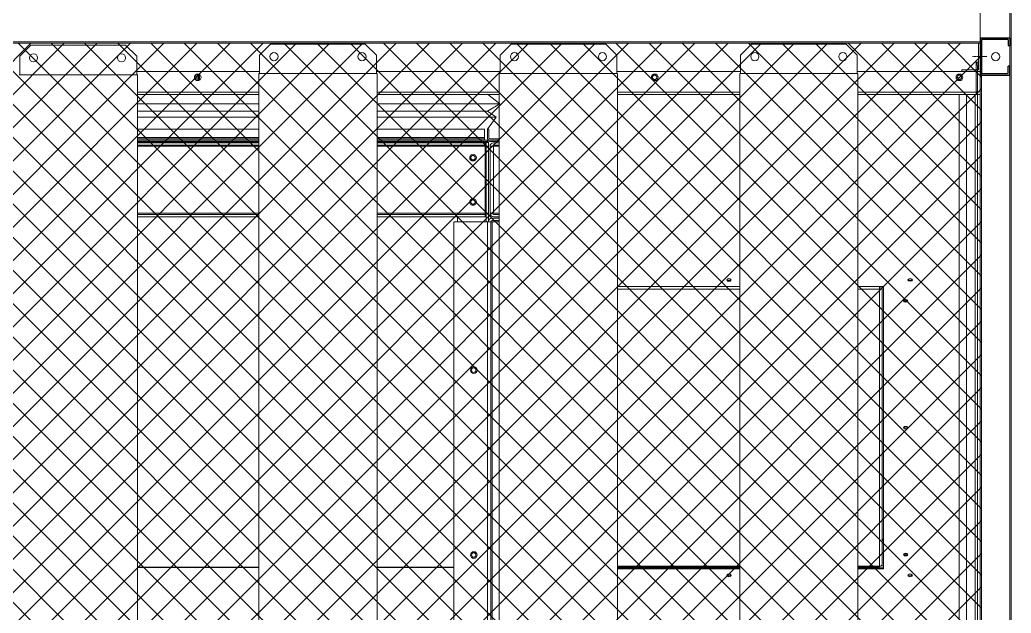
# Model space of a CAD drawing. Header units: millimetres. Extents: x -17070 to 60889, y -291348 to 42394.
# Drawn here: x 52024 to 53365, y 29909 to 30711 of the extents above; entities that cross this region are included whole.
import ezdxf

# ---------------------------------------------------------------- set-up
doc = ezdxf.new("R2010")
doc.units = ezdxf.units.MM
doc.linetypes.add('CENTER', pattern=[2, 1.25, -0.25, 0.25, -0.25])
doc.layers.add('center', color=1, linetype='CENTER')

# ---------------------------------------------------------------- blocks, each defined once
blk = doc.blocks.new('4567457')
at = {"color": 0, "lineweight": 5}
for p, q in [((322736.8, 91148.7), (322720, 91161.6)), ((322720.4, 91138.8), (322736.8, 91148.7)), ((322731.7, 91130.7), (322720.4, 91138.8)), ((322720, 91114.6), (322731.7, 91130.7))]:
    blk.add_line(p, q, dxfattribs=at)
blk = doc.blocks.new('435')
for p, q in [((-131382, 21088.8), (-131342, 21088.8)), ((-131382, 21088.8), (-131382, 21078.8)), ((-131342, 21088.8), (-131342, 21038.8)), ((-131342, 21088.8), (-131342, 21038.8)), ((-131380, 21078.8), (-131382, 21078.8)), ((-131380, 21086.8), (-131344, 21086.8)), ((-131380, 21086.8), (-131380, 21078.8)), ((-131344, 21086.8), (-131344, 21040.8)), ((-131382, 21038.8), (-131382, 21050.8)), ((-131382, 21050.8), (-131380, 21050.8)), ((-131380, 21040.8), (-131380, 21050.8)), ((-131342, 21038.8), (-131382, 21038.8)), ((-131344, 21040.8), (-131380, 21040.8))]:
    blk.add_line(p, q)
blk = doc.blocks.new('2')
at = {"lineweight": 5}
h = blk.add_hatch(dxfattribs=at)
h.set_pattern_fill('ANSI37', scale=10)
h.set_pattern_definition([(45, (-643198.6, -403816.7), (-22.4506403, 22.4506403), []), (135, (-643198.6, -403816.7), (-22.4506403, -22.4506403), [])])
h.paths.add_polyline_path([(51208.6, 29199.2), (53324.6, 29199.2), (53324.6, 30679.2), (51208.6, 30679.2)])
at = {"lineweight": 20}
for p, q in [((53322.6, 29281.2), (53322.6, 31581.2)), ((53362.6, 31579.2), (53362.6, 29306.2)), ((53364.6, 31581.2), (53364.6, 29281.2)), ((53322.6, 30681.2), (51206.6, 30681.2)), ((51208.6, 30679.2), (53324.6, 30679.2)), ((52024.1, 30661.6), (52039.1, 30676.6)), ((52039.1, 30676.6), (52167.1, 30676.6)), ((52182.1, 30661.6), (52167.1, 30676.6)), ((52348.2, 30663.2), (52363.2, 30678.2)), ((52363.2, 30678.2), (52491.2, 30678.2)), ((52506.2, 30663.2), (52491.2, 30678.2)), ((52673.4, 30663.2), (52688.4, 30678.2)), ((52688.4, 30678.2), (52816.4, 30678.2)), ((52831.4, 30663.2), (52816.4, 30678.2)), ((52998.5, 30663.2), (53013.5, 30678.2)), ((53013.5, 30678.2), (53141.5, 30678.2)), ((53156.5, 30663.2), (53141.5, 30678.2)), ((53320.6, 30679.2), (53320.6, 30643.2)), ((53324.6, 30679.2), (53324.6, 29199.2)), ((52024.1, 30636.6), (52024.1, 30661.6)), ((52182.1, 30636.6), (52182.1, 30661.6)), ((52348.2, 30638.2), (52348.2, 30663.2)), ((52506.2, 30638.2), (52506.2, 30663.2)), ((52673.4, 30638.2), (52673.4, 30663.2)), ((52831.4, 30638.2), (52831.4, 30663.2)), ((52998.5, 30638.2), (52998.5, 30663.2)), ((53156.5, 30638.2), (53156.5, 30663.2)), ((52183.1, 30636.6), (52023.1, 30636.6)), ((52348.2, 30641.2), (52182.1, 30641.2)), ((52183.1, 29288.6), (52183.1, 30636.6)), ((52347.2, 29290.2), (52347.2, 30638.2)), ((52507.2, 30638.2), (52347.2, 30638.2)), ((52673.4, 30641.2), (52506.2, 30641.2)), ((52507.2, 29290.2), (52507.2, 30638.2)), ((52672.4, 29290.2), (52672.4, 30638.2)), ((52832.4, 30638.2), (52672.4, 30638.2)), ((52998.5, 30641.2), (52831.4, 30641.2)), ((52832.4, 29290.2), (52832.4, 30638.2)), ((52997.5, 29290.2), (52997.5, 30638.2)), ((53157.5, 30638.2), (52997.5, 30638.2)), ((53322.6, 30641.2), (53156.5, 30641.2)), ((53157.5, 29290.2), (53157.5, 30638.2)), ((53297.9, 30643.2), (53297.9, 30641.2)), ((53320.6, 30643.2), (53297.9, 30643.2))]:
    blk.add_line(p, q, dxfattribs=at)
at = {"color": 7, "lineweight": 20}
for p, q in [((53322.6, 31578.1), (53322.6, 29336.3)), ((53364.6, 29336.3), (53364.6, 31578.1)), ((52183.1, 30613.3), (52347.2, 30613.3)), ((52183.1, 30610.2), (52347.2, 30610.2)), ((52507.2, 30613.3), (52672.4, 30613.3)), ((52507.2, 30610.2), (52672.4, 30610.2)), ((52832.4, 30613.3), (52997.5, 30613.3)), ((52832.4, 30610.2), (52997.5, 30610.2)), ((53157.5, 30613.3), (53317.5, 30613.3)), ((53157.5, 30610.2), (53317.5, 30610.2)), ((53304, 30610.2), (53304, 29669.2)), ((53315.9, 29669.2), (53315.9, 30610.2)), ((53319, 29671.7), (53319, 30614.3)), ((52611.1, 29432.8), (52611.1, 30437.9)), ((52656.4, 30437.9), (52656.4, 29432.8)), ((52661.1, 30437.9), (52661.1, 29432.8)), ((52662.6, 30437.9), (52662.6, 29432.8))]:
    blk.add_line(p, q, dxfattribs=at)
at = {"color": 7, "lineweight": 20, "ltscale": 0.0225}
blk.add_line((53317.5, 30613.3), (53317.5, 30653.8), dxfattribs=at)
at = {"color": 7, "lineweight": 20, "ltscale": 0.001722}
for p, q in [((53320.6, 30653.8), (53317.5, 30653.8)), ((53317.5, 30610.2), (53317.5, 30613.3)), ((52654.8, 30545.1), (52657.9, 30545.1))]:
    blk.add_line(p, q, dxfattribs=at)
at = {"color": 7, "lineweight": 20, "ltscale": 0.001987}
blk.add_line((53318.6, 30650.2), (53318.6, 30653.8), dxfattribs=at)
at = {"color": 7, "lineweight": 20, "ltscale": 0.018778}
blk.add_line((53319, 30648.7), (53319, 30614.9), dxfattribs=at)
at = {"color": 7, "lineweight": 20, "ltscale": 0.018973}
blk.add_line((53319, 30648.4), (53319, 30614.3), dxfattribs=at)
at = {"color": 7, "lineweight": 20, "ltscale": 0.001795}
blk.add_line((52260.4, 30634.8), (52260.4, 30631.6), dxfattribs=at)
at = {"color": 7, "lineweight": 20, "ltscale": 0.004081}
blk.add_line((52262, 30636.9), (52262, 30629.5), dxfattribs=at)
blk.add_line((52262, 30636.9), (52262, 30629.5), dxfattribs=at)
at = {"color": 7, "lineweight": 20, "ltscale": 0.004955}
blk.add_line((52264, 30637.7), (52264, 30628.7), dxfattribs=at)
at = {"color": 7, "lineweight": 20, "ltscale": 0.004875}
blk.add_line((52265.6, 30637.6), (52265.6, 30628.8), dxfattribs=at)
blk.add_line((52265.6, 30637.6), (52265.6, 30628.8), dxfattribs=at)
at = {"color": 7, "lineweight": 20, "ltscale": 0.004157}
blk.add_line((52267.1, 30637), (52267.1, 30629.5), dxfattribs=at)
at = {"color": 7, "lineweight": 20, "ltscale": 3.6866e-05}
blk.add_line((53319, 30614.3), (53319, 30614.3), dxfattribs=at)
at = {"color": 0, "lineweight": 20}
for p, q in [((52347.2, 30597.4), (52183.1, 30597.4)), ((52673.1, 30597.4), (52507.2, 30597.4)), ((52183.1, 30587.5), (52347.2, 30587.5)), ((52347.2, 30579.4), (52183.1, 30579.4)), ((52507.2, 30587.5), (52656.7, 30587.5)), ((52668, 30579.4), (52507.2, 30579.4))]:
    blk.add_line(p, q, dxfattribs=at)
at = {"color": 7, "lineweight": 20, "ltscale": 0.431111}
for p, q in [((52183.1, 30563.2), (52347.2, 30563.2)), ((52183.1, 30551.7), (52347.2, 30551.7)), ((52507.2, 30563.2), (52652.6, 30563.2)), ((52507.2, 30551.7), (52652.6, 30551.7)), ((52347.2, 30550.2), (52183.1, 30550.2)), ((52652.6, 30550.2), (52507.2, 30550.2))]:
    blk.add_line(p, q, dxfattribs=at)
at = {"color": 7, "lineweight": 20, "ltscale": 0.006389}
for p, q in [((52652.6, 30563.2), (52652.6, 30551.7)), ((52656.3, 30551.7), (52656.3, 30563.2)), ((52658.3, 30551.7), (52658.3, 30563.2))]:
    blk.add_line(p, q, dxfattribs=at)
at = {"color": 7, "lineweight": 20, "ltscale": 0.000833333}
for p, q in [((52652.6, 30550.2), (52652.6, 30551.7)), ((52653.2, 30539.9), (52653.2, 30541.4)), ((52653.2, 30539.9), (52654.7, 30539.9)), ((52656.3, 30545.1), (52656.3, 30546.6)), ((52653.2, 30449.3), (52653.2, 30447.8)), ((52653.2, 30449.3), (52654.7, 30449.3)), ((52661.1, 30437.9), (52662.6, 30437.9))]:
    blk.add_line(p, q, dxfattribs=at)
at = {"color": 7, "lineweight": 20, "ltscale": 0.001111}
for p, q in [((52656.3, 30563.2), (52658.3, 30563.2)), ((52652.6, 30550.2), (52652.6, 30548.2)), ((53190, 30008.5), (53192, 30008.5)), ((53190, 30007.1), (53192, 30007.1))]:
    blk.add_line(p, q, dxfattribs=at)
at = {"color": 7, "lineweight": 20, "ltscale": 0.435222}
for p, q in [((52347.2, 30548.2), (52183.1, 30548.2)), ((52347.2, 30546.6), (52183.1, 30546.6)), ((52656.3, 30548.2), (52507.2, 30548.2)), ((52656.3, 30546.6), (52507.2, 30546.6))]:
    blk.add_line(p, q, dxfattribs=at)
at = {"color": 7, "lineweight": 20, "ltscale": 0.390333}
for p, q in [((52347.2, 30545.1), (52183.1, 30545.1)), ((52615.9, 30545.1), (52507.2, 30545.1))]:
    blk.add_line(p, q, dxfattribs=at)
at = {"color": 7, "lineweight": 20, "ltscale": 0.431778}
for p, q in [((52183.1, 30544.6), (52347.2, 30544.6)), ((52183.1, 30541.4), (52347.2, 30541.4)), ((52183.1, 30539.9), (52347.2, 30539.9)), ((52507.2, 30544.6), (52653.2, 30544.6)), ((52507.2, 30541.4), (52653.2, 30541.4)), ((52507.2, 30539.9), (52653.2, 30539.9)), ((52347.2, 30449.3), (52183.1, 30449.3)), ((52347.2, 30447.8), (52183.1, 30447.8)), ((52347.2, 30444.6), (52183.1, 30444.6)), ((52653.2, 30449.3), (52507.2, 30449.3)), ((52653.2, 30447.8), (52507.2, 30447.8)), ((52653.2, 30444.6), (52507.2, 30444.6))]:
    blk.add_line(p, q, dxfattribs=at)
at = {"color": 7, "lineweight": 20, "ltscale": 0.021611}
blk.add_line((52654.8, 30545.1), (52615.9, 30545.1), dxfattribs=at)
at = {"color": 7, "lineweight": 20, "ltscale": 0.000277764}
blk.add_line((52615.9, 30544.6), (52615.9, 30545.1), dxfattribs=at)
at = {"color": 7, "lineweight": 20, "ltscale": 0.001778}
for p, q in [((52653.2, 30541.4), (52653.2, 30544.6)), ((52657.9, 30539.9), (52654.7, 30539.9)), ((52653.2, 30444.6), (52653.2, 30447.8)), ((52654.7, 30449.3), (52657.9, 30449.3))]:
    blk.add_line(p, q, dxfattribs=at)
at = {"color": 7, "lineweight": 20, "ltscale": 0.050333}
for p, q in [((52653.2, 30449.3), (52653.2, 30539.9)), ((52654.7, 30539.9), (52654.7, 30449.3)), ((52657.9, 30539.9), (52657.9, 30449.3)), ((52659.9, 30449.3), (52659.9, 30539.9)), ((52664.6, 30449.3), (52664.6, 30539.9))]:
    blk.add_line(p, q, dxfattribs=at)
at = {"color": 7, "lineweight": 20, "ltscale": 0.002889}
for p, q in [((52654.8, 30545.1), (52654.8, 30539.9)), ((52657.9, 30545.1), (52657.9, 30539.9))]:
    blk.add_line(p, q, dxfattribs=at)
at = {"color": 7, "lineweight": 20, "ltscale": 0.000888889}
blk.add_line((52656.3, 30546.6), (52656.3, 30548.2), dxfattribs=at)
at = {"color": 7, "lineweight": 20, "ltscale": 0.001064}
blk.add_line((52657.9, 30543), (52657.9, 30541.1), dxfattribs=at)
at = {"color": 7, "lineweight": 20, "ltscale": 0.000667764}
blk.add_line((52657.9, 30541.1), (52657.9, 30539.9), dxfattribs=at)
at = {"color": 7, "lineweight": 20, "ltscale": 0.0205}
for p, q in [((52659.4, 30548.2), (52672.4, 30548.2)), ((52659.4, 30546.6), (52672.4, 30546.6))]:
    blk.add_line(p, q, dxfattribs=at)
at = {"color": 7, "lineweight": 20, "ltscale": 0.014722}
for p, q in [((52659.8, 30550.2), (52672.4, 30550.2)), ((52659.8, 30548.2), (52672.4, 30548.2))]:
    blk.add_line(p, q, dxfattribs=at)
at = {"color": 7, "lineweight": 20, "ltscale": 0.002611}
for p, q in [((52664.6, 30539.9), (52659.9, 30539.9)), ((52664.6, 30449.3), (52659.9, 30449.3)), ((52661.1, 30437.9), (52656.4, 30437.9))]:
    blk.add_line(p, q, dxfattribs=at)
at = {"color": 7, "lineweight": 20, "ltscale": 0.030722}
for p, q in [((52664.6, 30544.6), (52672.4, 30544.6)), ((52664.6, 30541.4), (52672.4, 30541.4)), ((52664.6, 30540.8), (52672.4, 30540.8)), ((52672.4, 30539.9), (52664.6, 30539.9)), ((52664.6, 30449.3), (52672.4, 30449.3)), ((52672.4, 30447.8), (52664.6, 30447.8)), ((52672.4, 30444.6), (52664.6, 30444.6))]:
    blk.add_line(p, q, dxfattribs=at)
at = {"color": 7, "lineweight": 20, "ltscale": 0.000498737}
blk.add_line((52664.6, 30540.8), (52664.6, 30539.9), dxfattribs=at)
at = {"color": 7, "lineweight": 20, "ltscale": 0.003722}
blk.add_line((52615.9, 30437.9), (52615.9, 30444.6), dxfattribs=at)
at = {"color": 7, "lineweight": 20, "ltscale": 0.006333}
for p, q in [((52654.8, 30449.3), (52654.8, 30437.9)), ((52657.9, 30449.3), (52657.9, 30437.9))]:
    blk.add_line(p, q, dxfattribs=at)
at = {"color": 7, "lineweight": 20, "ltscale": 0.00631}
blk.add_line((52657.9, 30449.3), (52657.9, 30438), dxfattribs=at)
at = {"color": 7, "lineweight": 20, "ltscale": 0.025167}
blk.add_line((52656.4, 30437.9), (52611.1, 30437.9), dxfattribs=at)
at = {"color": 7, "lineweight": 20, "ltscale": 0.016833}
for p, q in [((52662.6, 30442.6), (52672.4, 30442.6)), ((52662.6, 30439.4), (52672.4, 30439.4))]:
    blk.add_line(p, q, dxfattribs=at)
at = {"color": 7, "lineweight": 20, "ltscale": 0.039056}
blk.add_line((52662.6, 30437.9), (52672.4, 30437.9), dxfattribs=at)
at = {"color": 7, "lineweight": 20, "ltscale": 0.248889}
for p, q in [((52997.5, 30350.2), (52832.4, 30350.2)), ((53192, 30350.2), (53157.5, 30350.2)), ((52831.9, 29969.9), (52997.5, 29969.9)), ((52831.9, 29968.7), (52997.5, 29968.7)), ((53157.5, 29969.9), (53192, 29969.9)), ((53157.5, 29968.7), (53192, 29968.7))]:
    blk.add_line(p, q, dxfattribs=at)
at = {"color": 7, "lineweight": 20, "ltscale": 0.242778}
for p, q in [((52997.5, 30346.9), (52832.4, 30346.9)), ((53186.5, 30346.9), (53157.5, 30346.9)), ((52831.9, 29972), (52997.5, 29972)), ((52831.9, 29971.3), (52997.5, 29971.3)), ((53157.5, 29972), (53186.5, 29972)), ((53157.5, 29971.3), (53186.5, 29971.3))]:
    blk.add_line(p, q, dxfattribs=at)
at = {"color": 7, "lineweight": 20, "ltscale": 0.001839}
blk.add_line((53186.5, 30350.2), (53186.5, 30346.9), dxfattribs=at)
at = {"color": 7, "lineweight": 20, "ltscale": 0.000951508}
blk.add_line((53186.5, 30348.5), (53186.5, 30350.2), dxfattribs=at)
at = {"color": 7, "lineweight": 20, "ltscale": 0.208295}
for p, q in [((53186.5, 29972), (53186.5, 30346.9)), ((53190, 29974.8), (53190, 30349.7))]:
    blk.add_line(p, q, dxfattribs=at)
at = {"color": 7, "lineweight": 20, "ltscale": 0.00028598}
for p, q in [((53188, 30350.2), (53188, 30349.7)), ((53190, 30350.2), (53190, 30349.7))]:
    blk.add_line(p, q, dxfattribs=at)
at = {"color": 7, "lineweight": 20, "ltscale": 0.211973}
blk.add_line((53192, 30350.2), (53192, 29968.7), dxfattribs=at)
at = {"color": 7, "lineweight": 20, "ltscale": 0.387667}
for p, q in [((52347.2, 29970.6), (52183.1, 29970.6)), ((52347.2, 29970.3), (52183.1, 29970.3)), ((52611.1, 29970.6), (52507.2, 29970.6)), ((52611.1, 29970.3), (52507.2, 29970.3))]:
    blk.add_line(p, q, dxfattribs=at)
at = {"color": 7, "lineweight": 20, "ltscale": 0.000391542}
blk.add_line((53186.5, 29971.3), (53186.5, 29972), dxfattribs=at)
at = {"color": 7, "lineweight": 20, "ltscale": 0.00172}
blk.add_line((53188.9, 29972.7), (53192, 29972.7), dxfattribs=at)
at = {"color": 0, "lineweight": 20}
for points in [[(52183.1, 30610.2), (52347.2, 30610.2)], [(52507.2, 30610.2), (52672.4, 30610.2)], [(52832.4, 30610.2), (52997.5, 30610.2)], [(53157.5, 30610.2), (53322.6, 30610.2), (53322.6, 29331.2), (53157.5, 29331.2)], [(53294.3, 30610.2), (53294.3, 29331.2)]]:
    blk.add_lwpolyline(points, dxfattribs=at)
at = {"lineweight": 20}
for centre in [(52042.6, 30659.6), (52161.6, 30659.6), (52367.7, 30661.2), (52486.7, 30661.2), (52692.9, 30661.2), (52811.9, 30661.2), (53018, 30661.2), (53137, 30661.2), (53343.6, 30661.2)]:
    blk.add_circle(centre, 5.5, dxfattribs=at)
at = {"color": 7, "lineweight": 20}
for centre, radius in [((52264.6, 30633.2), 4.5), ((52882.6, 30633.2), 4.5), ((52882.6, 30633.2), 3), ((53294.6, 30633.2), 4.5), ((53294.6, 30633.2), 3), ((52636.9, 30524.6), 4.5), ((52636.9, 30524.6), 3), ((52636.9, 30464.6), 4.5), ((52636.9, 30464.6), 3), ((52637.9, 30237.2), 4.5), ((52637.9, 30237.2), 3), ((52637.9, 29987.2), 4.5), ((52637.9, 29987.2), 3)]:
    blk.add_circle(centre, radius, dxfattribs=at)
for centre, radius, start, end in [((53315.9, 30648.7), 3.1, 0, 58.9271), ((52676.6, 30633.2), 4.5, 162.0101, 197.9899), ((53315.9, 30614.9), 3.1, 301.0729, 0), ((52659.8, 30551.7), 3.5, 180, 270), ((52659.8, 30551.7), 1.5, 180, 270), ((52659.4, 30545.1), 3.1, 90, 180), ((52659.4, 30545.1), 1.5, 90, 180), ((52664.6, 30539.9), 4.7, 90, 180), ((52664.6, 30539.9), 1.5, 90, 180), ((52664.6, 30449.3), 4.7, 180, 270), ((52664.6, 30449.3), 1.5, 180, 270), ((52662.6, 30437.9), 4.7, 90, 180), ((52662.6, 30437.9), 1.5, 90, 180)]:
    blk.add_arc(centre, radius, start, end, dxfattribs=at)
for centre, major_axis, ratio, start_param, end_param in [((53315.9, 30648.4), (3.1, 0), 0.798636, 6.283185, 6.304947), ((53289.5, 30632.8), (3, 0), 0.601815, 0.000029, 0.747194), ((53289.5, 30634), (3, 0), 0.601815, 5.503559, 5.92147), ((53289.5, 30632.8), (3, 0), 0.601815, 5.687848, 6.283214), ((53315.9, 30614.3), (3.1, 0), 0.798636, 5.254714, 6.283185), ((52654.8, 30545.1), (-3.1, 0), 0.598536, 4.062891, 4.207317), ((52654.8, 30545.1), (-3.1, 0), 0.598536, 3.141593, 3.15736), ((52664.6, 30539.9), (-1.5, 0), 0.599024, 4.712389, 6.283185), ((52657.9, 30436.1), (4.7, 0), 0.598536, 1.549158, 1.570796), ((52657.9, 30436.1), (4.7, 0), 0.598536, 0.711784, 0.817393), ((52983, 30359.2), (3, 0), 0.601815, 0.000029, 3.141622), ((52983, 30359.2), (3, 0), 0.601815, 3.141622, 5.212389), ((52983, 30360.5), (3, 0), 0.601815, 3.503307, 5.212389), ((52983, 30360.5), (3, 0), 0.601815, 5.212389, 5.92147), ((52983, 30359.2), (3, 0), 0.601815, 5.212389, 6.283214), ((53228, 30359.2), (3, 0), 0.601815, 2.070796, 3.141622), ((53228, 30359.2), (3, 0), 0.601815, 3.141622, 6.283214), ((53228, 30360.5), (3, 0), 0.601815, 3.503307, 5.92147), ((53228, 30359.2), (3, 0), 0.601815, 0.000029, 2.070796), ((53186.5, 30349.7), (1.5, 0), 0.798636, 4.712389, 6.283185), ((53186.5, 30349.7), (3.5, 0), 0.798636, 4.712389, 6.283185), ((53222, 30330.9), (3, 0), 0.601815, 2.070796, 3.141622), ((53222, 30330.9), (3, 0), 0.601815, 3.141622, 6.283214), ((53222, 30332.2), (3, 0), 0.601815, 3.503307, 5.92147), ((53222, 30332.2), (-3, 0), 0.601815, 0.361715, 1.070796), ((53222, 30333.8), (-3, 0), 0.601815, 0.921032, 1.070796), ((53222, 30330.9), (3, 0), 0.601815, 0.000029, 2.070796), ((53222, 30333.8), (-3, 0), 0.601815, 1.070796, 2.22056), ((53222, 30332.2), (-3, 0), 0.601815, 1.070796, 2.779878), ((53222, 30159.4), (3, 0), 0.601815, 0.000029, 3.141622), ((53222, 30159.4), (3, 0), 0.601815, 3.141622, 5.212389), ((53222, 30160.7), (3, 0), 0.601815, 3.503307, 5.212389), ((53222, 30160.7), (-3, 0), 0.601815, 0.361715, 2.779878), ((53222, 30162.3), (-3, 0), 0.601815, 0.921032, 2.22056), ((53222, 30160.7), (3, 0), 0.601815, 5.212389, 5.92147), ((53222, 30159.4), (3, 0), 0.601815, 5.212389, 6.283214), ((53222, 29987.9), (3, 0), 0.601815, 0.000029, 3.141622), ((53222, 29989.2), (3, 0), 0.601815, 3.503307, 5.212389), ((53222, 29989.2), (-3, 0), 0.601815, 0.361715, 2.779878), ((53222, 29990.8), (-3, 0), 0.601815, 0.921032, 2.22056), ((53222, 29989.2), (3, 0), 0.601815, 5.212389, 5.92147), ((53222, 29987.9), (3, 0), 0.601815, 3.141622, 5.212389), ((53222, 29987.9), (3, 0), 0.601815, 5.212389, 6.283214), ((53186.5, 29974.8), (3.5, 0), 0.798636, 4.712389, 6.283185), ((52983, 29959.6), (3, 0), 0.601815, 0.000029, 3.141622), ((52983, 29959.6), (3, 0), 0.601815, 3.141622, 5.212389), ((52983, 29960.9), (3, 0), 0.601815, 3.503307, 5.212389), ((52983, 29960.9), (3, 0), 0.601815, 5.212389, 5.92147), ((52983, 29959.6), (3, 0), 0.601815, 5.212389, 6.283214), ((53228, 29959.6), (3, 0), 0.601815, 0.000029, 3.141622), ((53228, 29959.6), (3, 0), 0.601815, 3.141622, 5.212389), ((53228, 29960.9), (3, 0), 0.601815, 3.503307, 5.212389), ((53228, 29960.9), (3, 0), 0.601815, 5.212389, 5.92147), ((53228, 29959.6), (3, 0), 0.601815, 5.212389, 6.283214)]:
    blk.add_ellipse(centre, major_axis=major_axis, ratio=ratio, start_param=start_param, end_param=end_param, dxfattribs=at)
at = {"layer": 'center', "lineweight": 20}
for p, q in [((53312.5, 30661.2), (53332.5, 30661.2)), ((53312.6, 30661.2), (53332.6, 30661.2))]:
    blk.add_line(p, q, dxfattribs=at)
at = {"lineweight": 20, "xscale": -1}
blk.add_blockref('435', (-78019.3, 9597.4), dxfattribs=at)
at = {"color": 0, "lineweight": 20}
blk.add_blockref('4567457', (-270063.7, -60551.3), dxfattribs=at)

msp = doc.modelspace()

# ---------------------------------------------------------------- block references
msp.add_blockref('2', (0, 0))

doc.saveas('drawing.dxf')
